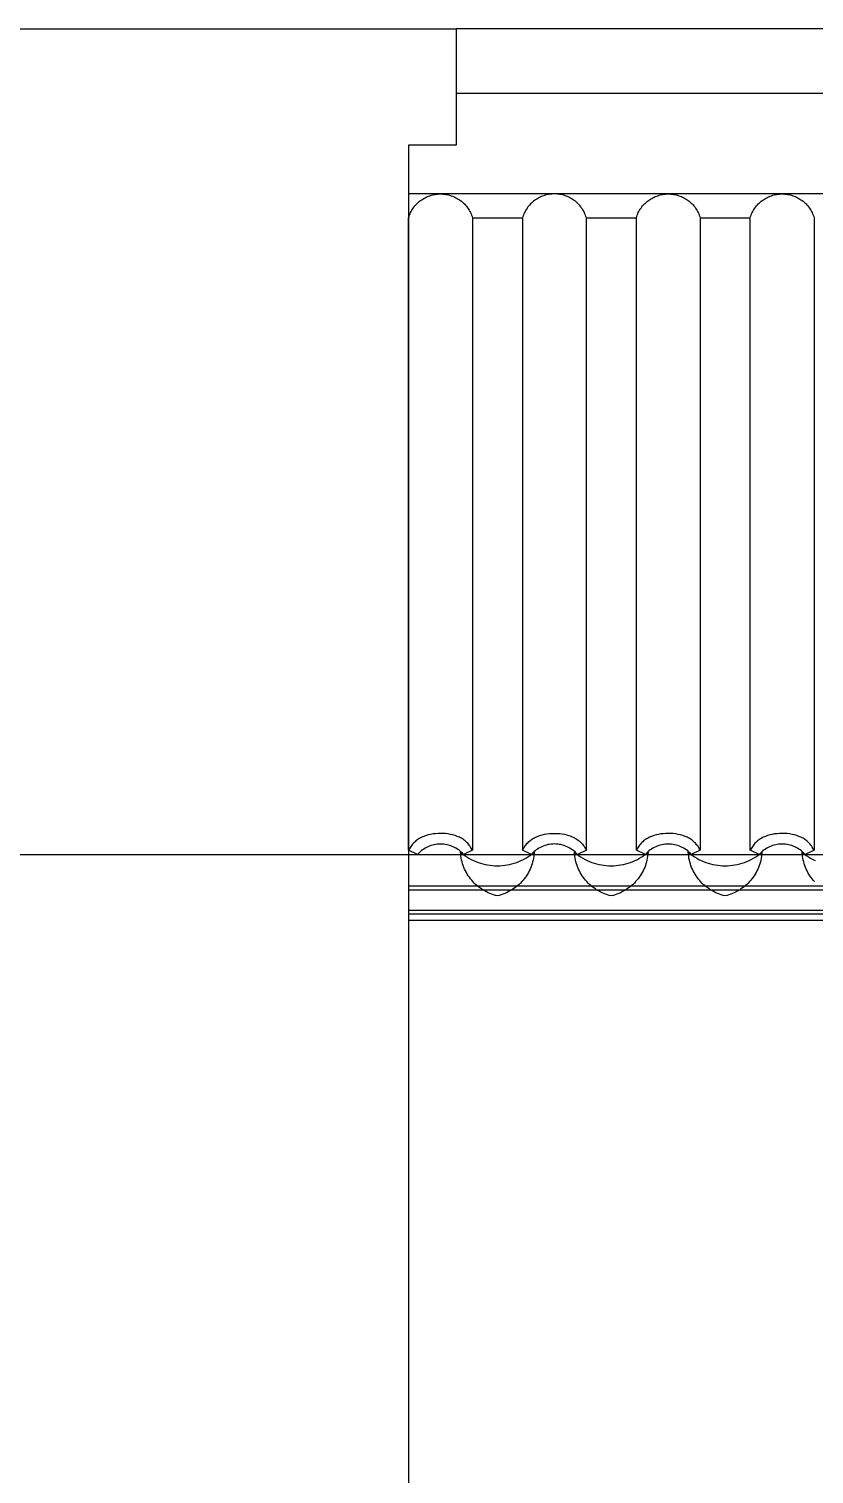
# Model space of a CAD drawing. Extents: x -20250 to 331240, y -699 to 63168.
# Drawn here: x 187660 to 190067, y 12315 to 16744 of the extents above; entities that cross this region are included whole.
import ezdxf

# ---------------------------------------------------------------- set-up
doc = ezdxf.new("R2010")
doc.units = 0
doc.header["$LTSCALE"] = 1000
doc.header["$MEASUREMENT"] = 0
doc.layers.add('DOTE', color=1, linetype='Continuous')
doc.layers.add('WALL', color=9, linetype='Continuous')
doc.layers.add('瓦', color=7, linetype='Continuous', true_color=0x57e157)

msp = doc.modelspace()

# ---------------------------------------------------------------- linework, layer by layer
at = {"layer": 'DOTE', "elevation": 0}
for points in [[(184518.5, 16744.3), (188970.1, 16744.3)], [(184518.5, 14214.5), (188823.9, 14214.5)]]:
    msp.add_lwpolyline(points, dxfattribs=at)
at = {"layer": 'WALL'}
for points in [[(198721.4, 7864.9, 0), (198721.4, 10934.2, 0), (198783.3, 10934.2, 0), (198783.3, 11961.1, 0), (198816.5, 11961.1, 0), (198816.5, 12013.8, 0), (198347.7, 12013.8, 0), (198347.7, 16387.6, 0), (198201.5, 16387.6, 0), (198201.5, 16744.3, 0), (188970.1, 16744.3, 0), (188970.1, 16387.6, 0), (188823.9, 16387.6, 0), (188823.9, 11881.3, 0), (188794.1, 11881.3, 0), (188794.1, 11839.2, 0), (188823.9, 11839.2, 0), (188823.9, 7848.1, 0), (189123.6, 7848.1, 0), (189123.6, 11719.5, 0), (190090.6, 11176.7, 0), (190789.2, 10855.7, 0), (191995, 10298.9, 0)], [(188970.1, 16547.8, 0), (198201.5, 16547.8, 0)], [(198347.7, 16238.6, 0), (188823.9, 16238.6, 0)], [(188823.9, 14214.5, 0), (198347.7, 14214.5, 0)], [(188823.9, 14118, 0), (198347.7, 14118, 0)], [(188823.9, 14105.8, 0), (198347.7, 14105.8, 0)], [(188823.9, 14043.6, 0), (198347.7, 14043.6, 0)], [(188823.9, 14032.1, 0), (198347.7, 14032.1, 0)], [(188823.9, 14013.1, 0), (198347.7, 14013.1, 0)]]:
    msp.add_polyline3d(points, dxfattribs=at)
at = {"layer": '瓦'}
for points in [[(188823.9, 14227.2), (188823.9, 16165.7), (188825.2, 16169.7), (188826.6, 16173.7), (188828.2, 16177.5), (188829.9, 16181.3), (188831.8, 16184.9), (188833.9, 16188.5), (188836, 16192), (188838.3, 16195.3), (188840.7, 16198.6), (188843.2, 16201.8), (188845.9, 16204.8), (188848.7, 16207.7), (188851.5, 16210.6), (188854.5, 16213.3), (188857.6, 16215.9), (188860.8, 16218.3), (188864, 16220.7), (188867.4, 16222.9), (188870.9, 16225), (188874.4, 16226.9), (188878, 16228.7), (188881.7, 16230.3), (188885.4, 16231.9), (188889.3, 16233.2), (188893.2, 16234.5), (188897.1, 16235.5), (188901.1, 16236.4), (188905.1, 16237.2), (188909.2, 16237.8), (188913.4, 16238.2), (188917.5, 16238.4), (188921.8, 16238.5), (188926, 16238.4), (188930.1, 16238.2), (188934.3, 16237.8), (188938.4, 16237.2), (188942.4, 16236.4), (188946.4, 16235.5), (188950.4, 16234.5), (188954.2, 16233.2), (188958.1, 16231.9), (188961.8, 16230.3), (188965.5, 16228.7), (188969.1, 16226.9), (188972.7, 16225), (188976.1, 16222.9), (188979.5, 16220.7), (188982.7, 16218.3), (188985.9, 16215.9), (188989, 16213.3), (188992, 16210.6), (188994.9, 16207.7), (188997.6, 16204.8), (189000.3, 16201.8), (189002.8, 16198.6), (189005.2, 16195.3), (189007.5, 16192), (189009.7, 16188.5), (189011.7, 16184.9), (189013.6, 16181.3), (189015.3, 16177.5), (189016.9, 16173.7), (189018.4, 16169.7), (189019.7, 16165.7), (189019.6, 14227.2), (189017.9, 14230.6), (189016, 14233.9), (189014, 14237.1), (189011.9, 14240.2), (189009.7, 14243.1), (189007.4, 14245.8), (189005, 14248.5), (189002.5, 14251), (189000, 14253.4), (188997.3, 14255.7), (188994.5, 14257.9), (188991.7, 14259.9), (188988.7, 14261.9), (188985.7, 14263.7), (188982.7, 14265.4), (188979.5, 14267), (188976.3, 14268.5), (188973, 14269.8), (188966.2, 14272.2), (188959.2, 14274.2), (188952.1, 14275.9), (188944.7, 14277.1), (188937.2, 14278), (188929.5, 14278.5), (188921.7, 14278.6), (188914, 14278.5), (188906.3, 14277.9), (188898.8, 14277.1), (188891.4, 14275.8), (188884.2, 14274.2), (188877.2, 14272.2), (188870.5, 14269.8), (188867.2, 14268.4), (188864, 14266.9), (188860.8, 14265.3), (188857.7, 14263.6), (188854.7, 14261.8), (188851.8, 14259.8), (188849, 14257.8), (188846.2, 14255.6), (188843.5, 14253.3), (188841, 14250.9), (188838.5, 14248.4), (188836.1, 14245.7), (188833.8, 14242.9), (188831.6, 14240), (188829.5, 14237), (188827.5, 14233.8), (188825.6, 14230.5), (188823.9, 14227)], [(189368.7, 14227.2), (189341.1, 14214.6), (189337.7, 14218.3), (189334.1, 14221.8), (189330.3, 14225), (189326.4, 14228.1), (189322.4, 14230.9), (189318.2, 14233.6), (189313.8, 14235.9), (189309.4, 14238.1), (189304.9, 14240), (189300.2, 14241.7), (189295.5, 14243.1), (189290.7, 14244.3), (189285.8, 14245.2), (189280.8, 14245.9), (189275.9, 14246.3), (189270.8, 14246.4), (189265.8, 14246.3), (189260.8, 14245.9), (189255.9, 14245.2), (189251, 14244.3), (189246.2, 14243.1), (189241.5, 14241.7), (189236.8, 14240), (189232.3, 14238.1), (189227.9, 14235.9), (189223.5, 14233.6), (189219.3, 14230.9), (189215.3, 14228.1), (189211.4, 14225.1), (189207.6, 14221.8), (189204, 14218.3), (189200.6, 14214.6), (189173, 14227.2), (189174.8, 14230.7), (189176.7, 14234), (189178.7, 14237.2), (189180.8, 14240.2), (189183, 14243.2), (189185.2, 14245.9), (189187.7, 14248.6), (189190.1, 14251.1), (189192.7, 14253.6), (189195.4, 14255.8), (189198.2, 14258), (189201, 14260.1), (189203.9, 14262), (189206.9, 14263.8), (189210, 14265.5), (189213.2, 14267.1), (189216.4, 14268.6), (189219.7, 14269.9), (189226.4, 14272.4), (189233.4, 14274.4), (189240.6, 14276), (189248, 14277.2), (189255.5, 14278.1), (189263.2, 14278.6), (189271, 14278.7), (189278.7, 14278.6), (189286.4, 14278.1), (189293.9, 14277.2), (189301.3, 14276), (189308.5, 14274.3), (189315.5, 14272.3), (189322.2, 14269.9), (189325.5, 14268.5), (189328.7, 14267), (189331.9, 14265.4), (189334.9, 14263.7), (189337.9, 14261.9), (189340.9, 14260), (189343.7, 14257.9), (189346.4, 14255.7), (189349.1, 14253.5), (189351.7, 14251.1), (189354.2, 14248.5), (189356.6, 14245.9), (189358.9, 14243.1), (189361.1, 14240.2), (189363.2, 14237.1), (189365.1, 14233.9), (189367, 14230.6), (189368.8, 14227.2), (189368.7, 16165.7), (189367.4, 16169.7), (189366, 16173.7), (189364.4, 16177.5), (189362.6, 16181.3), (189360.8, 16184.9), (189358.7, 16188.5), (189356.6, 16192), (189354.3, 16195.3), (189351.9, 16198.6), (189349.3, 16201.8), (189346.7, 16204.8), (189343.9, 16207.7), (189341.1, 16210.6), (189338.1, 16213.3), (189335, 16215.9), (189331.8, 16218.3), (189328.5, 16220.7), (189325.2, 16222.9), (189321.7, 16225), (189318.2, 16226.9), (189314.6, 16228.7), (189310.9, 16230.3), (189307.1, 16231.9), (189303.3, 16233.2), (189299.4, 16234.5), (189295.5, 16235.5), (189291.5, 16236.4), (189287.4, 16237.2), (189283.4, 16237.8), (189279.2, 16238.2), (189275, 16238.4), (189270.8, 16238.5), (189266.6, 16238.4), (189262.4, 16238.2), (189258.3, 16237.8), (189254.2, 16237.2), (189250.2, 16236.4), (189246.2, 16235.5), (189242.2, 16234.5), (189238.3, 16233.2), (189234.5, 16231.9), (189230.7, 16230.3), (189227.1, 16228.7), (189223.5, 16226.9), (189219.9, 16225), (189216.5, 16222.9), (189213.1, 16220.7), (189209.8, 16218.3), (189206.7, 16215.9), (189203.6, 16213.3), (189200.6, 16210.6), (189197.7, 16207.7), (189195, 16204.8), (189192.3, 16201.8), (189189.8, 16198.6), (189187.4, 16195.3), (189185.1, 16192), (189182.9, 16188.5), (189180.9, 16184.9), (189179, 16181.3), (189177.3, 16177.5), (189175.7, 16173.7), (189174.2, 16169.7), (189172.9, 16165.7), (189172.9, 14227.2)], [(189522, 14227.2), (189522, 16165.7), (189523.2, 16169.7), (189524.7, 16173.7), (189526.3, 16177.5), (189528, 16181.3), (189529.9, 16184.9), (189531.9, 16188.5), (189534.1, 16192), (189536.4, 16195.3), (189538.8, 16198.6), (189541.3, 16201.8), (189544, 16204.8), (189546.7, 16207.7), (189549.6, 16210.6), (189552.6, 16213.3), (189555.7, 16215.9), (189558.9, 16218.3), (189562.1, 16220.7), (189565.5, 16222.9), (189569, 16225), (189572.5, 16226.9), (189576.1, 16228.7), (189579.8, 16230.3), (189583.5, 16231.9), (189587.4, 16233.2), (189591.2, 16234.5), (189595.2, 16235.5), (189599.2, 16236.4), (189603.2, 16237.2), (189607.3, 16237.8), (189611.5, 16238.2), (189615.6, 16238.4), (189619.9, 16238.5), (189624.1, 16238.4), (189628.2, 16238.2), (189632.4, 16237.8), (189636.5, 16237.2), (189640.5, 16236.4), (189644.5, 16235.5), (189648.5, 16234.5), (189652.3, 16233.2), (189656.2, 16231.9), (189659.9, 16230.3), (189663.6, 16228.7), (189667.2, 16226.9), (189670.7, 16225), (189674.2, 16222.9), (189677.6, 16220.7), (189680.8, 16218.3), (189684, 16215.9), (189687.1, 16213.3), (189690.1, 16210.6), (189693, 16207.7), (189695.7, 16204.8), (189698.4, 16201.8), (189700.9, 16198.6), (189703.3, 16195.3), (189705.6, 16192), (189707.7, 16188.5), (189709.8, 16184.9), (189711.7, 16181.3), (189713.4, 16177.5), (189715, 16173.7), (189716.5, 16169.7), (189717.7, 16165.7), (189717.7, 14227.2), (189716, 14230.6), (189714.1, 14233.9), (189712.1, 14237.1), (189710, 14240.2), (189707.8, 14243.1), (189705.5, 14245.8), (189703.1, 14248.5), (189700.6, 14251), (189698, 14253.4), (189695.4, 14255.7), (189692.6, 14257.9), (189689.8, 14259.9), (189686.8, 14261.9), (189683.8, 14263.7), (189680.7, 14265.4), (189677.6, 14267), (189674.4, 14268.5), (189671.1, 14269.8), (189664.3, 14272.2), (189657.3, 14274.2), (189650.2, 14275.9), (189642.8, 14277.1), (189635.3, 14278), (189627.6, 14278.5), (189619.8, 14278.6), (189612, 14278.5), (189604.4, 14277.9), (189596.9, 14277.1), (189589.5, 14275.8), (189582.3, 14274.2), (189575.3, 14272.2), (189568.6, 14269.8), (189565.3, 14268.4), (189562.1, 14266.9), (189558.9, 14265.3), (189555.8, 14263.6), (189552.8, 14261.8), (189549.9, 14259.8), (189547.1, 14257.8), (189544.3, 14255.6), (189541.6, 14253.3), (189539, 14250.9), (189536.6, 14248.4), (189534.2, 14245.7), (189531.9, 14242.9), (189529.7, 14240), (189527.6, 14237), (189525.6, 14233.8), (189523.7, 14230.5), (189522, 14227)], [(189871, 14227.2), (189871, 16165.7), (189872.3, 16169.7), (189873.7, 16173.7), (189875.3, 16177.5), (189877.1, 16181.3), (189879, 16184.9), (189881, 16188.5), (189883.1, 16192), (189885.4, 16195.3), (189887.9, 16198.6), (189890.4, 16201.8), (189893, 16204.8), (189895.8, 16207.7), (189898.7, 16210.6), (189901.6, 16213.3), (189904.7, 16215.9), (189907.9, 16218.3), (189911.2, 16220.7), (189914.6, 16222.9), (189918, 16225), (189921.5, 16226.9), (189925.1, 16228.7), (189928.8, 16230.3), (189932.6, 16231.9), (189936.4, 16233.2), (189940.3, 16234.5), (189944.2, 16235.5), (189948.2, 16236.4), (189952.3, 16237.2), (189956.4, 16237.8), (189960.5, 16238.2), (189964.7, 16238.4), (189968.9, 16238.5), (189973.1, 16238.4), (189977.3, 16238.2), (189981.4, 16237.8), (189985.5, 16237.2), (189989.6, 16236.4), (189993.6, 16235.5), (189997.5, 16234.5), (190001.4, 16233.2), (190005.2, 16231.9), (190009, 16230.3), (190012.7, 16228.7), (190016.3, 16226.9), (190019.8, 16225), (190023.2, 16222.9), (190026.6, 16220.7), (190029.9, 16218.3), (190033.1, 16215.9), (190036.1, 16213.3), (190039.1, 16210.6), (190042, 16207.7), (190044.8, 16204.8), (190047.4, 16201.8), (190049.9, 16198.6), (190052.4, 16195.3), (190054.6, 16192), (190056.8, 16188.5), (190058.8, 16184.9), (190060.7, 16181.3), (190062.4, 16177.5), (190064, 16173.7), (190065.5, 16169.7), (190066.8, 16165.7), (190066.8, 14227.2), (190065, 14230.6), (190063.1, 14233.9), (190061.2, 14237.1), (190059.1, 14240.2), (190056.9, 14243.1), (190054.6, 14245.8), (190052.2, 14248.5), (190049.7, 14251), (190047.1, 14253.4), (190044.4, 14255.7), (190041.7, 14257.9), (190038.8, 14259.9), (190035.9, 14261.9), (190032.9, 14263.7), (190029.8, 14265.4), (190026.6, 14267), (190023.4, 14268.5), (190020.1, 14269.8), (190013.4, 14272.2), (190006.4, 14274.2), (189999.2, 14275.9), (189991.8, 14277.1), (189984.3, 14278), (189976.6, 14278.5), (189968.9, 14278.6), (189961.1, 14278.5), (189953.4, 14277.9), (189945.9, 14277.1), (189938.5, 14275.8), (189931.3, 14274.2), (189924.4, 14272.2), (189917.6, 14269.8), (189914.3, 14268.4), (189911.1, 14266.9), (189908, 14265.3), (189904.9, 14263.6), (189901.9, 14261.8), (189899, 14259.8), (189896.1, 14257.8), (189893.4, 14255.6), (189890.7, 14253.3), (189888.1, 14250.9), (189885.6, 14248.4), (189883.2, 14245.7), (189880.9, 14242.9), (189878.7, 14240), (189876.6, 14237), (189874.7, 14233.8), (189872.8, 14230.5), (189871, 14227)], [(189019.7, 16165.7), (189172.9, 16165.7)], [(189368.7, 16165.7), (189522, 16165.7)], [(189717.8, 16165.7), (189871, 16165.7)], [(189019.6, 14227.1), (188992.1, 14214.5), (188988.7, 14218.2), (188985.1, 14221.6), (188981.3, 14224.9), (188977.4, 14228), (188973.3, 14230.8), (188969.1, 14233.4), (188964.8, 14235.8), (188960.4, 14238), (188955.8, 14239.9), (188951.2, 14241.6), (188946.4, 14243), (188941.6, 14244.2), (188936.7, 14245.1), (188931.8, 14245.7), (188926.8, 14246.2), (188921.8, 14246.3), (188916.8, 14246.2), (188911.8, 14245.7), (188906.8, 14245.1), (188902, 14244.2), (188897.1, 14243), (188892.4, 14241.6), (188887.8, 14239.9), (188883.2, 14238), (188878.8, 14235.8), (188874.5, 14233.4), (188870.3, 14230.8), (188866.2, 14228), (188862.3, 14224.9), (188858.5, 14221.7), (188854.9, 14218.2), (188851.5, 14214.5), (188824, 14227.1)], [(189717.7, 14227.1), (189690.2, 14214.5), (189686.7, 14218.2), (189683.2, 14221.6), (189679.4, 14224.9), (189675.5, 14228), (189671.4, 14230.8), (189667.2, 14233.4), (189662.9, 14235.8), (189658.5, 14238), (189653.9, 14239.9), (189649.3, 14241.6), (189644.5, 14243), (189639.7, 14244.2), (189634.8, 14245.1), (189629.9, 14245.7), (189624.9, 14246.2), (189619.9, 14246.3), (189614.9, 14246.2), (189609.9, 14245.7), (189604.9, 14245.1), (189600.1, 14244.2), (189595.2, 14243), (189590.5, 14241.6), (189585.9, 14239.9), (189581.3, 14238), (189576.9, 14235.8), (189572.6, 14233.4), (189568.4, 14230.8), (189564.3, 14228), (189560.4, 14224.9), (189556.6, 14221.7), (189553, 14218.2), (189549.6, 14214.5), (189522.1, 14227.1)], [(190066.8, 14227.1), (190039.2, 14214.5), (190035.8, 14218.2), (190032.2, 14221.6), (190028.4, 14224.9), (190024.5, 14228), (190020.5, 14230.8), (190016.3, 14233.4), (190011.9, 14235.8), (190007.5, 14238), (190003, 14239.9), (189998.3, 14241.6), (189993.6, 14243), (189988.8, 14244.2), (189983.9, 14245.1), (189979, 14245.7), (189974, 14246.2), (189968.9, 14246.3), (189963.9, 14246.2), (189958.9, 14245.7), (189954, 14245.1), (189949.1, 14244.2), (189944.3, 14243), (189939.6, 14241.6), (189934.9, 14239.9), (189930.4, 14238), (189925.9, 14235.8), (189921.6, 14233.4), (189917.4, 14230.8), (189913.4, 14228), (189909.4, 14224.9), (189905.7, 14221.7), (189902.1, 14218.2), (189898.7, 14214.5), (189871.1, 14227.1)], [(190068.2, 14130.9), (190064.4, 14135.2), (190060.7, 14139.7), (190057.3, 14144.3), (190054, 14149.1), (190050.9, 14154), (190048, 14159), (190045.3, 14164.1), (190042.8, 14169.3), (190040.5, 14174.7), (190038.5, 14180.2), (190036.6, 14185.7), (190035, 14191.3), (190033.5, 14197.1), (190032.4, 14202.9), (190031.4, 14208.8), (190030.7, 14214.7), (190030.2, 14220.8), (190036.4, 14215.8), (190042.8, 14211.2), (190049.3, 14206.8), (190056, 14202.8), (190062.8, 14199.2), (190069.7, 14195.8)]]:
    msp.add_lwpolyline(points, dxfattribs=at)
for points in [[(189208.7, 14220.8), (189208.3, 14214.7), (189207.5, 14208.8), (189206.6, 14202.9), (189205.4, 14197.1), (189204, 14191.3), (189202.4, 14185.7), (189200.5, 14180.2), (189198.4, 14174.7), (189196.1, 14169.3), (189193.6, 14164.1), (189190.9, 14159), (189188.1, 14154), (189185, 14149.1), (189181.7, 14144.3), (189178.2, 14139.7), (189174.6, 14135.2), (189170.8, 14130.9), (189166.8, 14126.7), (189162.7, 14122.7), (189158.4, 14118.9), (189153.9, 14115.2), (189149.3, 14111.7), (189144.5, 14108.4), (189139.6, 14105.2), (189134.6, 14102.3), (189129.4, 14099.5), (189124.1, 14097), (189118.7, 14094.6), (189113.2, 14092.5), (189107.5, 14090.6), (189101.8, 14088.9), (189095.9, 14087.4), (189090.1, 14088.9), (189084.3, 14090.6), (189078.6, 14092.5), (189073.1, 14094.6), (189067.7, 14097), (189062.4, 14099.5), (189057.2, 14102.3), (189052.2, 14105.2), (189047.3, 14108.4), (189042.5, 14111.7), (189037.9, 14115.2), (189033.5, 14118.9), (189029.2, 14122.7), (189025, 14126.7), (189021, 14130.9), (189017.2, 14135.2), (189013.6, 14139.7), (189010.1, 14144.3), (189006.9, 14149.1), (189003.8, 14154), (189000.9, 14159), (188998.2, 14164.1), (188995.7, 14169.3), (188993.4, 14174.7), (188991.3, 14180.2), (188989.5, 14185.7), (188987.8, 14191.3), (188986.4, 14197.1), (188985.2, 14202.9), (188984.3, 14208.8), (188983.6, 14214.7), (188983.1, 14220.8), (188989.3, 14215.8), (188995.7, 14211.2), (189002.2, 14206.8), (189008.8, 14202.8), (189015.6, 14199.2), (189022.5, 14195.8), (189029.6, 14192.7), (189036.7, 14190), (189043.9, 14187.6), (189051.2, 14185.5), (189058.5, 14183.8), (189066, 14182.3), (189073.4, 14181.2), (189080.9, 14180.4), (189088.4, 14179.9), (189095.9, 14179.8), (189103.4, 14179.9), (189110.9, 14180.4), (189118.4, 14181.2), (189125.9, 14182.3), (189133.3, 14183.8), (189140.6, 14185.5), (189147.9, 14187.6), (189155.1, 14190), (189162.2, 14192.7), (189169.3, 14195.8), (189176.2, 14199.2), (189183, 14202.8), (189189.6, 14206.8), (189196.2, 14211.2), (189202.5, 14215.8)], [(189557.8, 14220.8), (189557.3, 14214.7), (189556.6, 14208.8), (189555.6, 14202.9), (189554.5, 14197.1), (189553, 14191.3), (189551.4, 14185.7), (189549.5, 14180.2), (189547.5, 14174.7), (189545.2, 14169.3), (189542.7, 14164.1), (189540, 14159), (189537.1, 14154), (189534, 14149.1), (189530.7, 14144.3), (189527.3, 14139.7), (189523.6, 14135.2), (189519.8, 14130.9), (189515.9, 14126.7), (189511.7, 14122.7), (189507.4, 14118.9), (189503, 14115.2), (189498.3, 14111.7), (189493.6, 14108.4), (189488.7, 14105.2), (189483.7, 14102.3), (189478.5, 14099.5), (189473.2, 14097), (189467.8, 14094.6), (189462.2, 14092.5), (189456.6, 14090.6), (189450.8, 14088.9), (189445, 14087.4), (189439.1, 14088.9), (189433.3, 14090.6), (189427.7, 14092.5), (189422.2, 14094.6), (189416.7, 14097), (189411.4, 14099.5), (189406.3, 14102.3), (189401.2, 14105.2), (189396.3, 14108.4), (189391.6, 14111.7), (189387, 14115.2), (189382.5, 14118.9), (189378.2, 14122.7), (189374.1, 14126.7), (189370.1, 14130.9), (189366.3, 14135.2), (189362.6, 14139.7), (189359.2, 14144.3), (189355.9, 14149.1), (189352.8, 14154), (189349.9, 14159), (189347.2, 14164.1), (189344.7, 14169.3), (189342.5, 14174.7), (189340.4, 14180.2), (189338.5, 14185.7), (189336.9, 14191.3), (189335.5, 14197.1), (189334.3, 14202.9), (189333.3, 14208.8), (189332.6, 14214.7), (189332.1, 14220.8), (189338.3, 14215.8), (189344.7, 14211.2), (189351.2, 14206.8), (189357.9, 14202.8), (189364.7, 14199.2), (189371.6, 14195.8), (189378.6, 14192.7), (189385.7, 14190), (189392.9, 14187.6), (189400.2, 14185.5), (189407.6, 14183.8), (189415, 14182.3), (189422.4, 14181.2), (189429.9, 14180.4), (189437.4, 14179.9), (189445, 14179.8), (189452.5, 14179.9), (189460, 14180.4), (189467.5, 14181.2), (189474.9, 14182.3), (189482.3, 14183.8), (189489.7, 14185.5), (189497, 14187.6), (189504.2, 14190), (189511.3, 14192.7), (189518.3, 14195.8), (189525.2, 14199.2), (189532, 14202.8), (189538.7, 14206.8), (189545.2, 14211.2), (189551.6, 14215.8)], [(189906.8, 14220.8), (189906.4, 14214.7), (189905.6, 14208.8), (189904.7, 14202.9), (189903.5, 14197.1), (189902.1, 14191.3), (189900.5, 14185.7), (189898.6, 14180.2), (189896.5, 14174.7), (189894.2, 14169.3), (189891.7, 14164.1), (189889, 14159), (189886.1, 14154), (189883.1, 14149.1), (189879.8, 14144.3), (189876.3, 14139.7), (189872.7, 14135.2), (189868.9, 14130.9), (189864.9, 14126.7), (189860.8, 14122.7), (189856.5, 14118.9), (189852, 14115.2), (189847.4, 14111.7), (189842.6, 14108.4), (189837.7, 14105.2), (189832.7, 14102.3), (189827.5, 14099.5), (189822.2, 14097), (189816.8, 14094.6), (189811.3, 14092.5), (189805.6, 14090.6), (189799.9, 14088.9), (189794, 14087.4), (189788.1, 14088.9), (189782.4, 14090.6), (189776.7, 14092.5), (189771.2, 14094.6), (189765.8, 14097), (189760.5, 14099.5), (189755.3, 14102.3), (189750.3, 14105.2), (189745.4, 14108.4), (189740.6, 14111.7), (189736, 14115.2), (189731.6, 14118.9), (189727.2, 14122.7), (189723.1, 14126.7), (189719.1, 14130.9), (189715.3, 14135.2), (189711.7, 14139.7), (189708.2, 14144.3), (189705, 14149.1), (189701.9, 14154), (189699, 14159), (189696.3, 14164.1), (189693.8, 14169.3), (189691.5, 14174.7), (189689.4, 14180.2), (189687.6, 14185.7), (189685.9, 14191.3), (189684.5, 14197.1), (189683.3, 14202.9), (189682.4, 14208.8), (189681.7, 14214.7), (189681.2, 14220.8), (189687.4, 14215.8), (189693.7, 14211.2), (189700.3, 14206.8), (189706.9, 14202.8), (189713.7, 14199.2), (189720.6, 14195.8), (189727.7, 14192.7), (189734.8, 14190), (189742, 14187.6), (189749.3, 14185.5), (189756.6, 14183.8), (189764, 14182.3), (189771.5, 14181.2), (189779, 14180.4), (189786.5, 14179.9), (189794, 14179.8), (189801.5, 14179.9), (189809, 14180.4), (189816.5, 14181.2), (189824, 14182.3), (189831.4, 14183.8), (189838.7, 14185.5), (189846, 14187.6), (189853.2, 14190), (189860.3, 14192.7), (189867.4, 14195.8), (189874.3, 14199.2), (189881.1, 14202.8), (189887.7, 14206.8), (189894.3, 14211.2), (189900.6, 14215.8)]]:
    msp.add_lwpolyline(points, close=True, dxfattribs=at)

doc.saveas('drawing.dxf')
